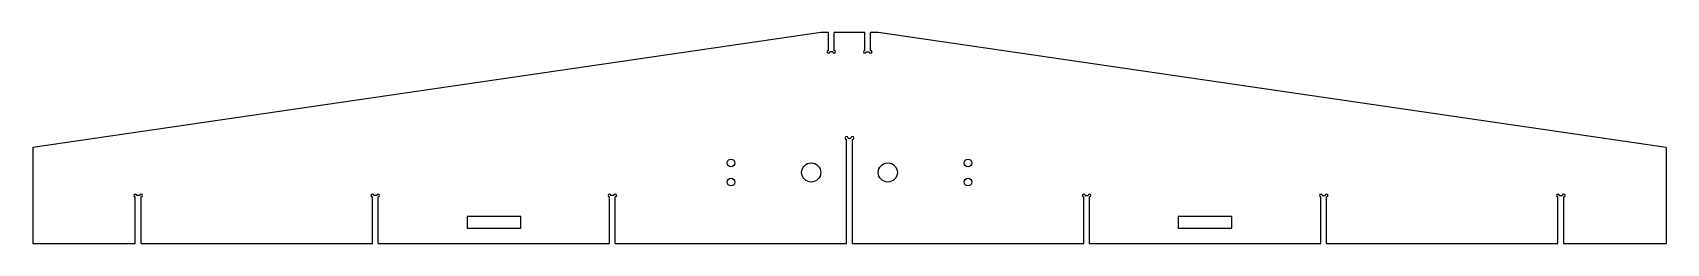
# Model space of a CAD drawing. Header units: millimetres. Extents: x -853 to 853, y 0 to 220.
import ezdxf

# ---------------------------------------------------------------- set-up
doc = ezdxf.new("R2010")
doc.units = ezdxf.units.MM

msp = doc.modelspace()

# ---------------------------------------------------------------- linework, layer by layer
at = {"color": 7, "linetype": 'Continuous', "lineweight": 25}
for p, q in [((-30, 220), (-852.6, 100)), ((-22, 220), (-30, 220)), ((-22, 201.5), (-22, 220)), ((16, 220), (-16, 220)), ((-16, 201.5), (-16, 220)), ((16, 201.5), (16, 220)), ((30, 220), (22, 220)), ((22, 201.5), (22, 220)), ((852.6, 100), (30, 220)), ((-17.5, 200), (-20.5, 200)), ((17.5, 200), (20.5, 200)), ((-3, 0), (-3, 108.5)), ((-1.5, 110), (1.5, 110)), ((3, 0), (3, 108.5)), ((-852.6, 100), (-852.6, 0)), ((852.6, 100), (852.6, 0)), ((-745.5, 0), (-745.5, 48.5)), ((-741, 50), (-744, 50)), ((-739.5, 0), (-739.5, 48.5)), ((-498, 0), (-498, 48.5)), ((-493.5, 50), (-496.5, 50)), ((-492, 0), (-492, 48.5)), ((-250.5, 0), (-250.5, 48.5)), ((-246, 50), (-249, 50)), ((-244.5, 0), (-244.5, 48.5)), ((244.5, 0), (244.5, 48.5)), ((246, 50), (249, 50)), ((250.5, 0), (250.5, 48.5)), ((492, 0), (492, 48.5)), ((493.5, 50), (496.5, 50)), ((498, 0), (498, 48.5)), ((739.5, 0), (739.5, 48.5)), ((741, 50), (744, 50)), ((745.5, 0), (745.5, 48.5)), ((-399.2, 28), (-399.2, 16)), ((-343.2, 28), (-399.2, 28)), ((-343.2, 16), (-343.2, 28)), ((343.2, 28), (343.2, 16)), ((399.2, 28), (343.2, 28)), ((399.2, 16), (399.2, 28)), ((-852.6, 0), (-745.5, 0)), ((-739.5, 0), (-498, 0)), ((-492, 0), (-250.5, 0)), ((-399.2, 16), (-343.2, 16)), ((-244.5, 0), (-3, 0)), ((3, 0), (244.5, 0)), ((250.5, 0), (492, 0)), ((343.2, 16), (399.2, 16)), ((498, 0), (739.5, 0)), ((745.5, 0), (852.6, 0))]:
    msp.add_line(p, q, dxfattribs=at)
for centre, radius in [((-123.7, 84), 4), ((123.7, 84), 4), ((-40, 74), 10), ((40, 74), 10), ((-123.7, 64), 4), ((123.7, 64), 4)]:
    msp.add_circle(centre, radius, dxfattribs=at)
for centre, start, end in [((-22, 200), 90, 0), ((-16, 200), 180, 90), ((16, 200), 90, 0), ((22, 200), 180, 90), ((-3, 110), 0, 270), ((3, 110), 270, 180), ((-745.5, 50), 360, 270), ((-739.5, 50), 270, 180), ((-498, 50), 0, 270), ((-492, 50), 270, 180), ((-250.5, 50), 0, 270), ((-244.5, 50), 270, 180), ((244.5, 50), 0, 270), ((250.5, 50), 270, 180), ((492, 50), 0, 270), ((498, 50), 270, 180), ((739.5, 50), 360, 270), ((745.5, 50), 270, 180)]:
    msp.add_arc(centre, 1.5, start, end, dxfattribs=at)

doc.saveas('drawing.dxf')
